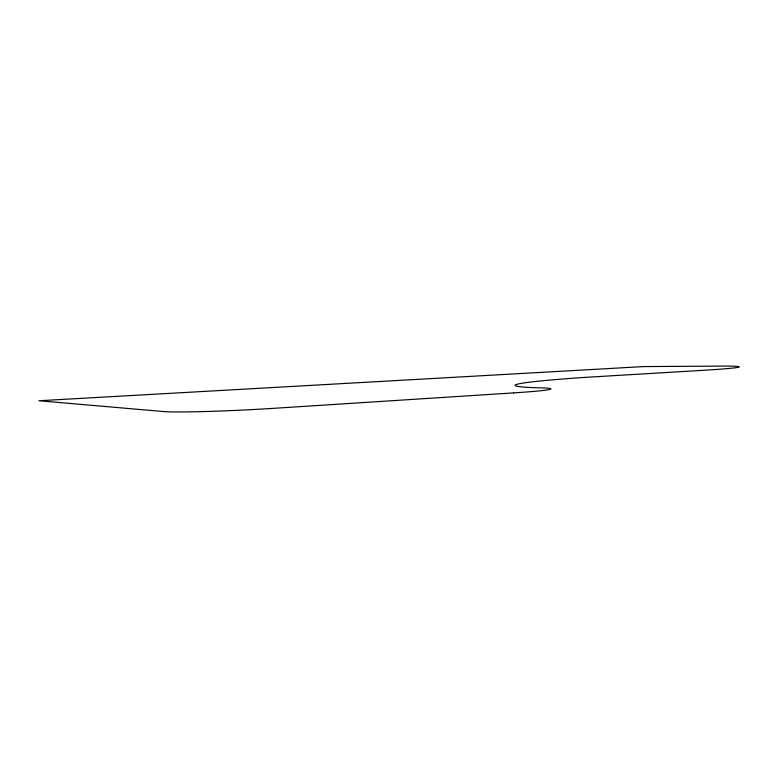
<?xml version="1.0" encoding="UTF-8"?>
<svg xmlns="http://www.w3.org/2000/svg" width="778" height="778" viewBox="0 0 778 778"><rect width="100%" height="100%" fill="white"/><g stroke="black" fill="none" stroke-linecap="round" stroke-linejoin="round"><path stroke-width="1.17" d="M513.665 392.89L274.488 408.285A84.335 3.365 -2.8 0 1 163.205 411.523L38.9 400.748L643.785 366.574L728.373 366.059A101.762 2.713 -2.2 0 1 698.702 370.591L585.289 377.359A222.751 7.43 -2.1 0 0 541.498 387.891A75.933 2.849 -2.4 0 1 513.665 392.89"/></g></svg>
